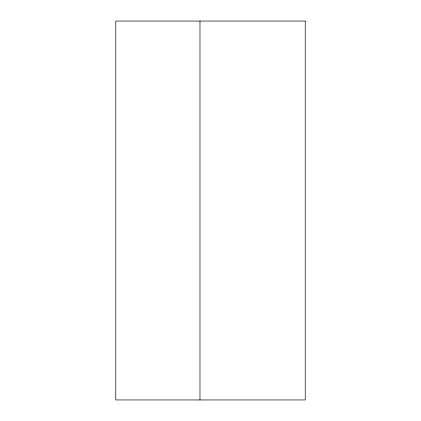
<?xml version="1.0" encoding="UTF-8"?>
<svg xmlns="http://www.w3.org/2000/svg" width="421" height="421" viewBox="0 0 421 421"><rect width="100%" height="100%" fill="white"/><g stroke="black" fill="none" stroke-linecap="round" stroke-linejoin="round"><path stroke-width="0.63" d="M199.975 21.05L199.975 399.95M305.225 21.05L115.775 21.05L115.775 399.95L305.225 399.95L305.225 21.05"/></g></svg>
